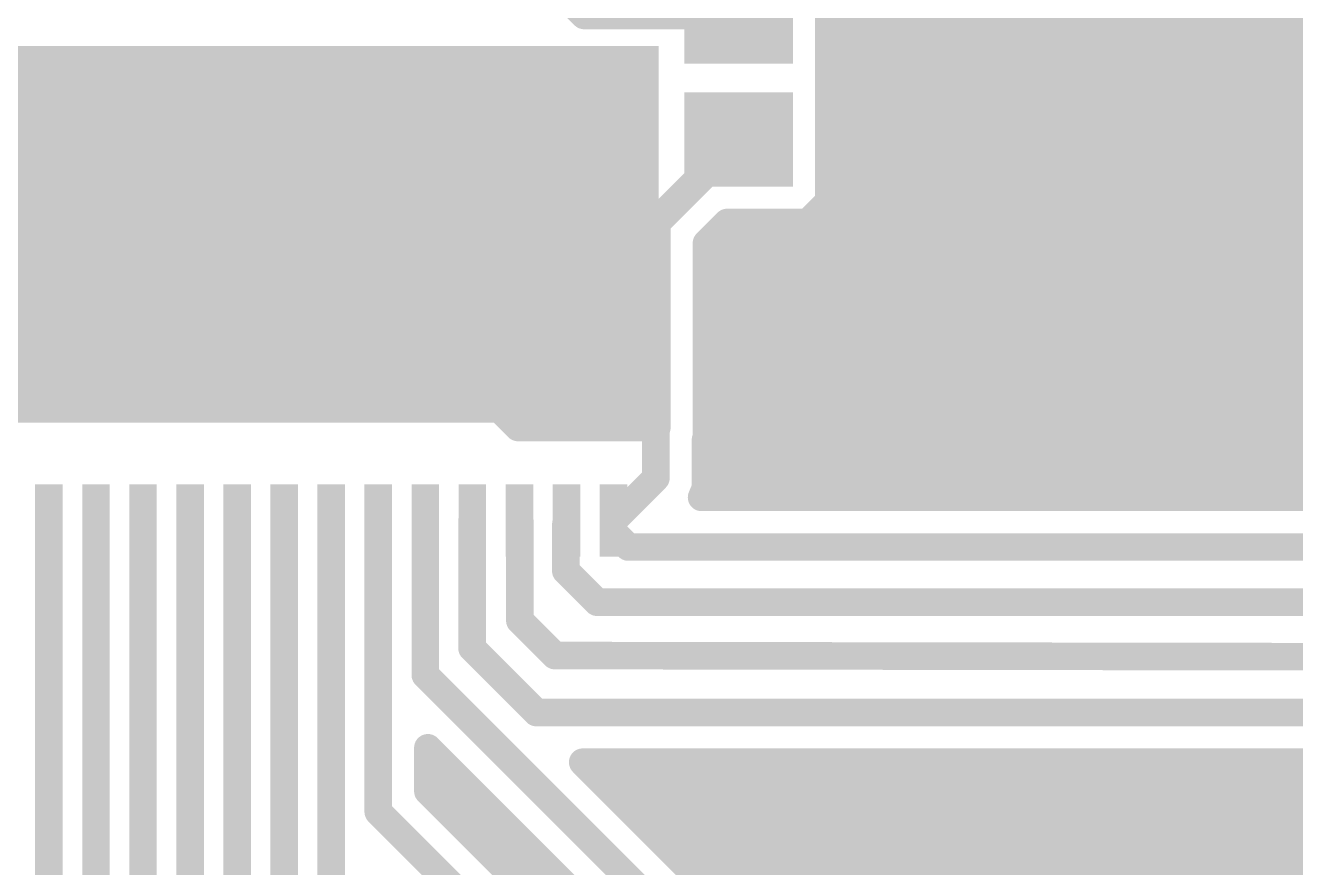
# Model space of a CAD drawing. Extents: x 0 to 60.4, y 0 to 60.5.
# Drawn here: x 26.98 to 44.52, y 21.48 to 33.11 of the extents above; entities that cross this region are included whole.
import ezdxf

# ---------------------------------------------------------------- set-up
doc = ezdxf.new("R2010")
doc.units = 0
doc.layers.add('16', color=175, linetype='CONTINUOUS')

# ---------------------------------------------------------------- blocks, each defined once
blk = doc.blocks.new('RECT')
blk.add_solid([(-0.5, -0.5), (0.5, -0.5), (-0.5, 0.5), (0.5, 0.5)])

msp = doc.modelspace()

# ---------------------------------------------------------------- linework, layer by layer
at = {"layer": '16'}
for points, const_width in [([(38.0753, 30.6798), (38.0753, 34.0902)], 0.381), ([(34.451, 33.494), (34.6964, 33.2486)], 0.381), ([(34.6964, 33.2486), (36.8182, 33.2486)], 0.381), ([(36.8182, 33.2486), (36.83, 33.235)], 0.381), ([(38.0753, 33.147), (53.7671, 33.147)], 0.381), ([(38.0753, 32.766), (53.3861, 32.766)], 0.381), ([(38.0753, 32.385), (53.0051, 32.385)], 0.381), ([(38.0753, 32.004), (52.6241, 32.004)], 0.381), ([(38.0753, 31.623), (52.2431, 31.623)], 0.381), ([(35.687, 30.392), (36.83, 31.535)], 0.4064), ([(38.0753, 31.242), (51.8621, 31.242)], 0.381), ([(38.0753, 30.861), (51.4811, 30.861)], 0.381), ([(37.7852, 30.3897), (38.0753, 30.6798)], 0.381), ([(35.687, 27.559), (35.687, 30.392)], 0.4064), ([(36.3855, 30.1027), (36.6725, 30.3897)], 0.381), ([(36.6725, 30.3897), (37.7852, 30.3897)], 0.381), ([(37.8755, 30.48), (51.1001, 30.48)], 0.381), ([(30.226, 30.226), (30.353, 30.099)], 0.381), ([(30.353, 30.099), (31.242, 30.099)], 0.381), ([(31.242, 30.099), (33.782, 27.559)], 0.381), ([(36.3855, 27.4201), (36.3855, 30.1027)], 0.381), ([(36.3855, 30.099), (50.7191, 30.099)], 0.381), ([(36.3855, 29.718), (50.3381, 29.718)], 0.381), ([(36.3855, 29.337), (49.9571, 29.337)], 0.381), ([(36.3855, 28.956), (49.5761, 28.956)], 0.381), ([(36.3855, 28.575), (49.1951, 28.575)], 0.381), ([(36.3855, 28.194), (48.8141, 28.194)], 0.381), ([(36.3855, 27.813), (48.4331, 27.813)], 0.381), ([(33.782, 27.559), (35.687, 27.559)], 0.381), ([(35.687, 26.862), (35.687, 27.559)], 0.381), ([(36.3728, 27.3894), (36.3855, 27.4201)], 0.381), ([(36.3728, 26.7256), (36.3728, 27.3894)], 0.381), ([(36.3855, 27.432), (48.0521, 27.432)], 0.381), ([(36.3728, 27.051), (47.6711, 27.051)], 0.381), ([(35.101, 26.276), (35.687, 26.862)], 0.381), ([(36.3182, 26.5938), (36.3728, 26.7256)], 0.381), ([(36.3498, 26.67), (47.2901, 26.67)], 0.381), ([(47.2139, 26.5938), (36.3182, 26.5938)], 0.381), ([(27.301, 26.276), (27.301, 9.021)], 0.381), ([(27.951, 26.276), (27.951, 10.911)], 0.381), ([(28.601, 26.276), (28.601, 12.801)], 0.381), ([(29.251, 26.276), (29.251, 14.691)], 0.381), ([(29.901, 26.276), (29.901, 16.581)], 0.381), ([(30.551, 26.276), (30.551, 18.471)], 0.381), ([(31.201, 26.276), (31.201, 20.361)], 0.381), ([(31.851, 26.276), (31.851, 22.251)], 0.381), ([(32.501, 26.276), (32.501, 24.141)], 0.381), ([(33.147, 26.272), (33.151, 26.276)], 0.381), ([(33.147, 24.511), (33.147, 26.272)], 0.381), ([(33.8074, 26.257), (33.801, 26.276)], 0.381), ([(33.8074, 24.892), (33.8074, 26.257)], 0.381), ([(34.4424, 26.2166), (34.451, 26.276)], 0.381), ([(34.4424, 25.5778), (34.4424, 26.2166)], 0.381), ([(35.101, 26.113), (35.101, 26.276)], 0.381), ([(35.306, 25.908), (35.101, 26.113)], 0.381), ([(47.498, 25.908), (35.306, 25.908)], 0.381), ([(34.8742, 25.146), (34.4424, 25.5778)], 0.381), ([(49.276, 25.146), (34.8742, 25.146)], 0.381), ([(34.29, 24.4094), (33.8074, 24.892)], 0.381), ([(34.036, 23.622), (33.147, 24.511)], 0.381), ([(51.054, 24.384), (34.29, 24.4094)], 0.381), ([(32.501, 24.141), (49.276, 7.366)], 0.381), ([(52.832, 23.622), (34.036, 23.622)], 0.381), ([(32.5368, 23.1353), (46.871, 8.8011)], 0.381), ([(32.5368, 22.5351), (32.5368, 23.1353)], 0.381), ([(32.5368, 22.86), (32.8121, 22.86)], 0.381), ([(48.8634, 8.7484), (34.6757, 22.9362)], 0.381), ([(34.6757, 22.9362), (52.9684, 22.9362)], 0.381), ([(34.7519, 22.86), (53.6401, 22.86)], 0.381), ([(46.3234, 8.7484), (32.5368, 22.5351)], 0.381), ([(32.5929, 22.479), (33.1931, 22.479)], 0.381), ([(35.1329, 22.479), (53.2591, 22.479)], 0.381), ([(31.851, 22.251), (46.736, 7.366)], 0.381), ([(32.9739, 22.098), (33.5741, 22.098)], 0.381), ([(35.5139, 22.098), (52.8781, 22.098)], 0.381), ([(33.3549, 21.717), (33.9551, 21.717)], 0.381), ([(35.8949, 21.717), (52.4971, 21.717)], 0.381), ([(33.7359, 21.336), (34.3361, 21.336)], 0.381), ([(36.2759, 21.336), (52.1161, 21.336)], 0.381)]:
    msp.add_lwpolyline(points, dxfattribs=dict(at, const_width=const_width))
for points, const_width in [([(34.6964, 33.3439, 1), (34.6964, 33.1534)], 0.1905), ([(34.629, 33.1812, 1), (34.7638, 33.316)], 0.1905), ([(36.8901, 33.311, 1), (36.7463, 33.1862)], 0.1905), ([(36.7581, 33.1726, 1), (36.9019, 33.2974)], 0.1905), ([(36.8182, 33.1534, 1), (36.8182, 33.3439)], 0.1905), ([(38.0753, 33.2422, 1), (38.0753, 33.0517)], 0.1905), ([(38.0753, 32.8612, 1), (38.0753, 32.6707)], 0.1905), ([(38.0753, 32.4802, 1), (38.0753, 32.2897)], 0.1905), ([(38.0753, 32.0993, 1), (38.0753, 31.9088)], 0.1905), ([(38.0753, 31.7183, 1), (38.0753, 31.5278)], 0.1905), ([(36.9018, 31.4632, 1), (36.7582, 31.6068)], 0.2032), ([(38.0753, 31.3373, 1), (38.0753, 31.1468)], 0.1905), ([(38.0753, 30.9563, 1), (38.0753, 30.7658)], 0.1905), ([(37.98, 30.6798, 1), (38.1705, 30.6798)], 0.1905), ([(38.1426, 30.6125, 1), (38.0079, 30.7472)], 0.1905), ([(35.7886, 30.392, 1), (35.5854, 30.392)], 0.2032), ([(35.6152, 30.4638, 1), (35.7588, 30.3202)], 0.2032), ([(36.6725, 30.485, 1), (36.6725, 30.2945)], 0.1905), ([(36.7399, 30.3223, 1), (36.6052, 30.4571)], 0.1905), ([(37.7178, 30.4571, 1), (37.8525, 30.3223)], 0.1905), ([(37.8755, 30.5753, 1), (37.8755, 30.3848)], 0.1905), ([(37.7852, 30.2945, 1), (37.7852, 30.485)], 0.1905), ([(30.2934, 30.2934, 1), (30.1586, 30.1586)], 0.1905), ([(30.353, 30.1943, 1), (30.353, 30.0038)], 0.1905), ([(30.2856, 30.0316, 1), (30.4204, 30.1664)], 0.1905), ([(31.3094, 30.1664, 1), (31.1746, 30.0316)], 0.1905), ([(31.242, 30.0038, 1), (31.242, 30.1943)], 0.1905), ([(36.4807, 30.1027, 1), (36.2902, 30.1027)], 0.1905), ([(36.3855, 30.1943, 1), (36.3855, 30.0038)], 0.1905), ([(36.3181, 30.17, 1), (36.4528, 30.0353)], 0.1905), ([(36.3855, 29.8133, 1), (36.3855, 29.6227)], 0.1905), ([(36.3855, 29.4322, 1), (36.3855, 29.2417)], 0.1905), ([(36.3855, 29.0513, 1), (36.3855, 28.8608)], 0.1905), ([(36.3855, 28.6703, 1), (36.3855, 28.4798)], 0.1905), ([(36.3855, 28.2893, 1), (36.3855, 28.0988)], 0.1905), ([(36.3855, 27.9083, 1), (36.3855, 27.7178)], 0.1905), ([(33.782, 27.6543, 1), (33.782, 27.4638)], 0.1905), ([(35.7823, 27.559, 1), (35.5918, 27.559)], 0.1905), ([(35.687, 27.4638, 1), (35.687, 27.6543)], 0.1905), ([(33.7146, 27.4916, 1), (33.8494, 27.6264)], 0.1905), ([(35.5854, 27.559, 1), (35.7886, 27.559)], 0.2032), ([(36.468, 27.3894, 1), (36.2775, 27.3894)], 0.1905), ([(36.3855, 27.5273, 1), (36.3855, 27.3368)], 0.1905), ([(36.4735, 27.3836, 1), (36.2975, 27.4565)], 0.1905), ([(36.2848, 27.4259, 1), (36.4608, 27.3529)], 0.1905), ([(36.2902, 27.4201, 1), (36.4807, 27.4201)], 0.1905), ([(36.3728, 27.1463, 1), (36.3728, 26.9558)], 0.1905), ([(35.7544, 26.7946, 1), (35.6196, 26.9294)], 0.1905), ([(35.5918, 26.862, 1), (35.7823, 26.862)], 0.1905), ([(36.3498, 26.7653, 1), (36.3498, 26.5748)], 0.1905), ([(36.4608, 26.6891, 1), (36.2848, 26.762)], 0.1905), ([(36.3182, 26.689, 1), (36.3182, 26.4985)], 0.1905), ([(36.2302, 26.6302, 1), (36.4062, 26.5573)], 0.1905), ([(36.2775, 26.7256, 1), (36.468, 26.7256)], 0.1905), ([(27.3963, 26.276, 1), (27.2058, 26.276)], 0.1905), ([(28.0463, 26.276, 1), (27.8558, 26.276)], 0.1905), ([(28.6963, 26.276, 1), (28.5058, 26.276)], 0.1905), ([(29.3463, 26.276, 1), (29.1558, 26.276)], 0.1905), ([(29.9962, 26.276, 1), (29.8057, 26.276)], 0.1905), ([(30.6463, 26.276, 1), (30.4558, 26.276)], 0.1905), ([(31.2963, 26.276, 1), (31.1058, 26.276)], 0.1905), ([(31.9463, 26.276, 1), (31.7558, 26.276)], 0.1905), ([(32.5963, 26.276, 1), (32.4058, 26.276)], 0.1905), ([(33.2422, 26.272, 1), (33.0517, 26.272)], 0.1905), ([(33.0796, 26.3394, 1), (33.2144, 26.2046)], 0.1905), ([(33.2184, 26.2086, 1), (33.0836, 26.3434)], 0.1905), ([(33.8913, 26.3064, 1), (33.7107, 26.2456)], 0.1905), ([(33.9027, 26.257, 1), (33.7122, 26.257)], 0.1905), ([(33.7171, 26.2266, 1), (33.8977, 26.2874)], 0.1905), ([(34.5376, 26.2166, 1), (34.3471, 26.2166)], 0.1905), ([(34.3481, 26.2302, 1), (34.5367, 26.203)], 0.1905), ([(34.5453, 26.2624, 1), (34.3567, 26.2896)], 0.1905), ([(35.1962, 26.276, 1), (35.0057, 26.276)], 0.1905), ([(35.0336, 26.3434, 1), (35.1684, 26.2086)], 0.1905), ([(35.1684, 26.1804, 1), (35.0336, 26.0456)], 0.1905), ([(35.0057, 26.113, 1), (35.1962, 26.113)], 0.1905), ([(35.306, 26.0033, 1), (35.306, 25.8128)], 0.1905), ([(35.2386, 25.8406, 1), (35.3734, 25.9754)], 0.1905), ([(34.5098, 25.6452, 1), (34.375, 25.5104)], 0.1905), ([(34.3471, 25.5778, 1), (34.5376, 25.5778)], 0.1905), ([(34.8742, 25.2413, 1), (34.8742, 25.0508)], 0.1905), ([(34.8068, 25.0786, 1), (34.9416, 25.2134)], 0.1905), ([(33.8748, 24.9594, 1), (33.74, 24.8246)], 0.1905), ([(33.7122, 24.892, 1), (33.9027, 24.892)], 0.1905), ([(33.2144, 24.5784, 1), (33.0796, 24.4436)], 0.1905), ([(33.0517, 24.511, 1), (33.2422, 24.511)], 0.1905), ([(34.2901, 24.5046, 1), (34.2899, 24.3142)], 0.1905), ([(34.2226, 24.342, 1), (34.3574, 24.4768)], 0.1905), ([(32.5684, 24.2084, 1), (32.4336, 24.0736)], 0.1905), ([(32.4058, 24.141, 1), (32.5963, 24.141)], 0.1905), ([(34.036, 23.7172, 1), (34.036, 23.5267)], 0.1905), ([(33.9686, 23.5546, 1), (34.1034, 23.6894)], 0.1905), ([(32.632, 23.1353, 1), (32.4415, 23.1353)], 0.1905), ([(32.6041, 23.2027, 1), (32.4694, 23.068)], 0.1905), ([(32.5368, 22.9552, 1), (32.5368, 22.7647)], 0.1905), ([(32.8121, 22.7647, 1), (32.8121, 22.9552)], 0.1905), ([(34.743, 23.0036, 1), (34.6083, 22.8688)], 0.1905), ([(34.6757, 23.0314, 1), (34.6757, 22.8409)], 0.1905), ([(34.7519, 22.9552, 1), (34.7519, 22.7647)], 0.1905), ([(32.6041, 22.6024, 1), (32.4694, 22.4677)], 0.1905), ([(32.5929, 22.5743, 1), (32.5929, 22.3838)], 0.1905), ([(33.1931, 22.3838, 1), (33.1931, 22.5743)], 0.1905), ([(35.1329, 22.5743, 1), (35.1329, 22.3838)], 0.1905), ([(32.4415, 22.5351, 1), (32.632, 22.5351)], 0.1905), ([(31.9184, 22.3184, 1), (31.7836, 22.1836)], 0.1905), ([(31.7558, 22.251, 1), (31.9463, 22.251)], 0.1905), ([(32.9739, 22.1933, 1), (32.9739, 22.0028)], 0.1905), ([(33.5741, 22.0028, 1), (33.5741, 22.1933)], 0.1905), ([(35.5139, 22.1933, 1), (35.5139, 22.0028)], 0.1905), ([(33.3549, 21.8123, 1), (33.3549, 21.6218)], 0.1905), ([(33.9551, 21.6218, 1), (33.9551, 21.8123)], 0.1905), ([(35.8949, 21.8123, 1), (35.8949, 21.6218)], 0.1905), ([(33.7359, 21.4313, 1), (33.7359, 21.2408)], 0.1905), ([(34.3361, 21.2408, 1), (34.3361, 21.4313)], 0.1905), ([(36.2759, 21.4313, 1), (36.2759, 21.2408)], 0.1905)]:
    msp.add_lwpolyline(points, format="xyb", dxfattribs=dict(at, const_width=const_width))

# ---------------------------------------------------------------- block references
for p, xscale, yscale, rotation in [((36.83, 33.235), 1.3, 1.5, 90), ((30.226, 30.226), 11, 5.2, 180), ((36.83, 31.535), 1.3, 1.5, 90)]:
    msp.add_blockref('RECT', p, dxfattribs=dict(at, xscale=xscale, yscale=yscale, rotation=rotation))
at = {"layer": '16', "xscale": 0.381, "rotation": 180}
for p in [(27.301, 26.276), (27.951, 26.276), (28.601, 26.276), (29.251, 26.276), (29.901, 26.276), (30.551, 26.276), (31.201, 26.276), (31.851, 26.276), (32.501, 26.276), (33.151, 26.276), (33.801, 26.276), (34.451, 26.276), (35.101, 26.276)]:
    msp.add_blockref('RECT', p, dxfattribs=at)

doc.saveas('drawing.dxf')
